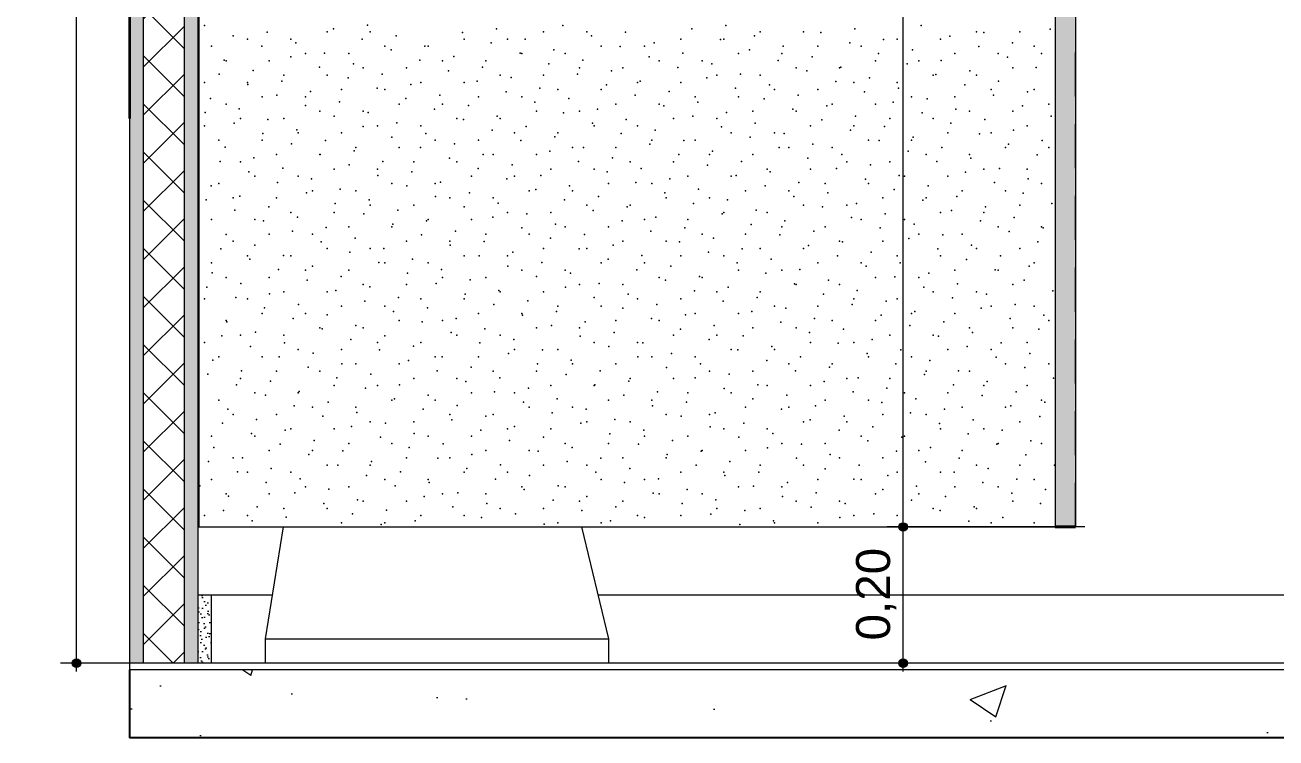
# Model space of a CAD drawing. Header units: metres. Extents: x -1.9 to 95.3, y -2.2 to 2.5.
# Drawn here: x 8.091 to 9.929, y -2.225 to -1.178 of the extents above; entities that cross this region are included whole.
import ezdxf

# ---------------------------------------------------------------- set-up
doc = ezdxf.new("R2010")
doc.units = ezdxf.units.M
doc.header["$MEASUREMENT"] = 0
doc.layers.add('COTAS CORTE', color=7, linetype='Continuous')
doc.layers.add('PAREDE CONSTRUIR', color=7, linetype='Continuous')
for name, color, linetype, lineweight, true_color in [('COTAS CORTE_Caneta_No__25', 7, 'Continuous', 13, 0x982312), ('LAJES.EST_Caneta_No__254', 7, 'Continuous', 0, 0xd1c9ad), ('LAJES.EST_Caneta_No__97', 7, 'Continuous', 13, 0x6b6b6b), ('LOUCAS-METAIS.ARQ_Caneta_No__13', 7, 'Continuous', 0, 0xaaaaaa), ('PAREDE.ARQ_Caneta_No__97', 7, 'Continuous', 13, 0x6b6b6b), ('PISO - Rodapé_Caneta_No__97', 7, 'Continuous', 13, 0x6b6b6b), ('Portas Archicad_Caneta_No__97', 7, 'Continuous', 13, 0x6b6b6b)]:
    doc.layers.add(name, color=color, linetype=linetype, lineweight=lineweight, true_color=true_color)
for name, color, linetype, lineweight in [('LAJES.EST_Caneta_No__4', 7, 'Continuous', 25), ('LAJES.EST_Caneta_No__7', 7, 'Continuous', 13), ('LOUCAS-METAIS.ARQ_Caneta_No__2', 7, 'Continuous', 35), ('PAREDE CONSTRUIR_Caneta_No__241', 7, 'Continuous', 13), ('PAREDE CONSTRUIR_Caneta_No__83', 84, 'Continuous', 0), ('PAREDE.ARQ_Caneta_No__1', 7, 'Continuous', 40), ('PAREDE.ARQ_Caneta_No__241', 7, 'Continuous', 13), ('PISO - Rodapé_Caneta_No__11', 7, 'Continuous', 5)]:
    doc.layers.add(name, color=color, linetype=linetype, lineweight=lineweight)
doc.styles.add('GENERATED_STYLE_1', font='arial.ttf')
doc.dimstyles.new('GENERATED_STYLE__2', dxfattribs={"dimtxt": 0.05, "dimasz": 0.02375, "dimexe": 0.18, "dimexo": 0.267183, "dimgap": 0, "dimtad": 1, "dimzin": 0, "dimdsep": 46, "dimtxsty": 'GENERATED_STYLE_1', "dimblk": 'ARROWHEAD_11', "dimblk1": 'ARROWHEAD_11', "dimblk2": 'ARROWHEAD_11', "dimcen": 0.09, "dimclrd": 256, "dimclre": 256, "dimclrt": 256, "dimadec": 0, "dimazin": 0, "dimtfac": 1, "dimtdec": 4, "dimtmove": 0, "dimatfit": 3, "dimfxl": 0, "dimtolj": 1, "dimtzin": 0, "dimarcsym": 0})
pattern_1 = [(45, (-39.067654, -2.09), (-0.0079549513, 0.0079549513), [0, -0.0075, 0, -0.01125]), (110, (-39.042654, -2.09), (0.010571542, 0.0038477266), [0, -0.0055, 0, -0.0095])]

# ---------------------------------------------------------------- blocks, each defined once
blk = doc.blocks.new('*D38', base_point=(-39.0677, -2.115))
at = {"layer": 'COTAS CORTE_Caneta_No__25', "linetype": 'Continuous', "lineweight": 13, "true_color": 0x982312}
for points in [[(8.1603, 1.035), (8.1608, 1.0326), (8.1621, 1.0306), (8.1641, 1.0292), (8.1665, 1.0287), (8.1689, 1.0292), (8.171, 1.0306), (8.1723, 1.0326), (8.1728, 1.035), (8.1723, 1.0374), (8.171, 1.0394), (8.1689, 1.0408), (8.1665, 1.0412), (8.1641, 1.0408), (8.1621, 1.0394), (8.1608, 1.0374)], [(8.1603, -2.115), (8.1608, -2.1174), (8.1621, -2.1194), (8.1641, -2.1208), (8.1665, -2.1212), (8.1689, -2.1208), (8.171, -2.1194), (8.1723, -2.1174), (8.1728, -2.115), (8.1723, -2.1126), (8.171, -2.1106), (8.1689, -2.1092), (8.1665, -2.1087), (8.1641, -2.1092), (8.1621, -2.1106), (8.1608, -2.1126)]]:
    blk.add_hatch(color=24, dxfattribs=at).paths.add_polyline_path(points)
at = {"layer": 'COTAS CORTE_Caneta_No__25', "color": 24, "linetype": 'Continuous', "lineweight": 13, "true_color": 0x982312}
for p, q in [((8.1603, 1.035), (8.1431, 1.035)), ((8.4337, 1.035), (8.1728, 1.035)), ((8.1665, -2.1087), (8.1665, 1.0287)), ((8.1603, -2.115), (8.1431, -2.115)), ((8.1665, -2.1275), (8.1665, -2.1212)), ((8.4337, -2.115), (8.1728, -2.115))]:
    blk.add_line(p, q, dxfattribs=at)
for centre in [(8.1665, 1.035), (8.1665, -2.115)]:
    blk.add_circle(centre, 0.00625, dxfattribs=at)
at = {"layer": 'COTAS CORTE_Caneta_No__25', "color": 24, "lineweight": 13, "true_color": 0x982312, "char_height": 0.05, "attachment_point": 7, "rotation": 90, "style": 'GENERATED_STYLE_1'}
for s, insert in [('\\A1;{\\pql;\\fArial|b0|i0|c0|p0;\\W1.000000;0,01}', (8.1565, 0.8953)), ('\\A1;{\\pql;\\fArial|b0|i0|c0|p0;\\W1.000000;3,15}', (8.1565, -0.6735))]:
    blk.add_mtext(s, dxfattribs=dict(at, insert=insert))
blk = doc.blocks.new('ARROWHEAD_11')
at = {"color": 0, "linetype": 'Continuous', "lineweight": 0}
blk.add_line((0, 0), (-1, 0), dxfattribs=at)
at = {"color": 0, "linetype": 'Continuous', "lineweight": 0, "const_width": 0.25, "flags": 128}
blk.add_lwpolyline([(-0.125, 0, 1), (0.125, 0, 1)], format="xyb", close=True, dxfattribs=at)
blk = doc.blocks.new('*D42', base_point=(-39.0677, -2.115))
at = {"layer": 'COTAS CORTE_Caneta_No__25', "linetype": 'Continuous', "lineweight": 13, "true_color": 0x982312}
for points in [[(9.3752, -1.915), (9.3757, -1.9174), (9.377, -1.9194), (9.3791, -1.9208), (9.3815, -1.9212), (9.3839, -1.9208), (9.3859, -1.9194), (9.3872, -1.9174), (9.3877, -1.915), (9.3872, -1.9126), (9.3859, -1.9106), (9.3839, -1.9092), (9.3815, -1.9087), (9.3791, -1.9092), (9.377, -1.9106), (9.3757, -1.9126)], [(9.3752, -2.115), (9.3757, -2.1174), (9.377, -2.1194), (9.3791, -2.1208), (9.3815, -2.1212), (9.3839, -2.1208), (9.3859, -2.1194), (9.3872, -2.1174), (9.3877, -2.115), (9.3872, -2.1126), (9.3859, -2.1106), (9.3839, -2.1092), (9.3815, -2.1087), (9.3791, -2.1092), (9.377, -2.1106), (9.3757, -2.1126)]]:
    blk.add_hatch(color=24, dxfattribs=at).paths.add_polyline_path(points)
at = {"layer": 'COTAS CORTE_Caneta_No__25', "color": 24, "linetype": 'Continuous', "lineweight": 13, "true_color": 0x982312}
for p, q in [((9.3815, -2.1087), (9.3815, -1.9212)), ((9.3752, -2.115), (9.358, -2.115)), ((9.3815, -2.1275), (9.3815, -2.1212)), ((9.6486, -2.115), (9.3877, -2.115))]:
    blk.add_line(p, q, dxfattribs=at)
for centre in [(9.3815, -1.915), (9.3815, -2.115)]:
    blk.add_circle(centre, 0.00625, dxfattribs=at)
at = {"layer": 'COTAS CORTE_Caneta_No__25', "color": 24, "lineweight": 13, "true_color": 0x982312, "insert": (9.3715, -2.0817), "char_height": 0.05, "attachment_point": 7, "rotation": 90, "style": 'GENERATED_STYLE_1'}
blk.add_mtext('\\A1;{\\pql;\\fArial|b0|i0|c0|p0;\\W1.000000;0,20}', dxfattribs=at)
blk = doc.blocks.new('*D43', base_point=(-39.0677, -2.115))
at = {"layer": 'COTAS CORTE_Caneta_No__25', "linetype": 'Continuous', "lineweight": 13, "true_color": 0x982312}
for points in [[(9.3752, -0.115), (9.3757, -0.1174), (9.377, -0.1194), (9.3791, -0.1208), (9.3815, -0.1212), (9.3839, -0.1208), (9.3859, -0.1194), (9.3872, -0.1174), (9.3877, -0.115), (9.3872, -0.1126), (9.3859, -0.1106), (9.3839, -0.1092), (9.3815, -0.1087), (9.3791, -0.1092), (9.377, -0.1106), (9.3757, -0.1126)], [(9.3752, -1.915), (9.3757, -1.9174), (9.377, -1.9194), (9.3791, -1.9208), (9.3815, -1.9212), (9.3839, -1.9208), (9.3859, -1.9194), (9.3872, -1.9174), (9.3877, -1.915), (9.3872, -1.9126), (9.3859, -1.9106), (9.3839, -1.9092), (9.3815, -1.9087), (9.3791, -1.9092), (9.377, -1.9106), (9.3757, -1.9126)]]:
    blk.add_hatch(color=24, dxfattribs=at).paths.add_polyline_path(points)
at = {"layer": 'COTAS CORTE_Caneta_No__25', "color": 24, "linetype": 'Continuous', "lineweight": 13, "true_color": 0x982312}
for p, q in [((9.3815, -0.1087), (9.3815, -0.1025)), ((9.3752, -0.115), (9.358, -0.115)), ((9.3815, -1.9087), (9.3815, -0.1212)), ((9.6486, -0.115), (9.3877, -0.115)), ((9.3752, -1.915), (9.358, -1.915)), ((9.6486, -1.915), (9.3877, -1.915))]:
    blk.add_line(p, q, dxfattribs=at)
blk.add_circle((9.3815, -0.115), 0.00625, dxfattribs=at)
at = {"layer": 'COTAS CORTE_Caneta_No__25', "color": 24, "lineweight": 13, "true_color": 0x982312, "insert": (9.3715, -1.0817), "char_height": 0.05, "attachment_point": 7, "rotation": 90, "style": 'GENERATED_STYLE_1'}
blk.add_mtext('\\A1;{\\pql;\\fArial|b0|i0|c0|p0;\\W1.000000;1,80}', dxfattribs=at)

msp = doc.modelspace()

# ---------------------------------------------------------------- hatches: boundary and pattern name
at = {"layer": 'LAJES.EST_Caneta_No__254', "linetype": 'Continuous', "lineweight": 0, "true_color": 0xd1c9ad}
h = msp.add_hatch(dxfattribs=at)
h.set_pattern_fill('Haie_OD_0003', color=9, style=0, pattern_type=2)
h.set_pattern_definition([(45, (-39.06765, -1.615), (-0.159099, 0.159099), [0, -0.15, 0, -0.225]), (110, (-38.56765, -1.615), (0.2114308, 0.0769545), [0, -0.11, 0, -0.19])])
h.paths.add_polyline_path([(11.448, -2.115), (8.2447, -2.115), (8.2447, -2.125), (11.448, -2.125)])
at = {"layer": 'LAJES.EST_Caneta_No__97', "linetype": 'Continuous', "lineweight": 13, "true_color": 0x6b6b6b}
h = msp.add_hatch(dxfattribs=at)
h.set_pattern_fill('AR_CONC_0003', color=251, style=0, pattern_type=2)
h.set_pattern_definition([(50, (-39.06765, -2.115), (-0.546554, 0.0478173), [0.05715, -0.62865]), (355, (-39.06765, -2.115), (-0.10573, 0.5731705), [0.04572, -0.502922]), (100.4514, (-39.0221, -2.119), (0.440824, 0.525353), [0.04857, -0.534271]), (46.1842, (-39.06765, -1.9626), (-0.813237, 0.126127), [0.085725, -0.942975]), (96.6356, (-38.9999, -1.9731), (0.712212, 0.742278), [0.072855, -0.801407]), (351.1842, (-39.06765, -1.9626), (0.712212, 0.742278), [0.06858, -0.754379]), (21, (-38.99145, -2.0007), (-0.454843, 0.3067956), [0.05715, -0.62865]), (326, (-38.99145, -2.0007), (0.185406, 0.552564), [0.04572, -0.50292]), (71.4514, (-38.95355, -2.02627), (0.640249, 0.2457683), [0.04857, -0.53427]), (37.5, (-39.06765, -2.115), (0.0092658, 0.2536651), [0, -0.496824, 0, -0.51054, 0, -0.504825]), (7.5, (-39.06765, -2.115), (0.200459, 0.3005417), [0, -0.291084, 0, -0.485394, 0, -0.192405]), (327.5, (-39.23758, -2.115), (-0.4067718, 0.0171862), [0, -0.1905, 0, -0.59436, 0, -0.78867]), (317.5, (-39.31378, -2.115), (0.4443875, 0.0762795), [0, -0.24765, 0, -0.394716, 0, -0.56007])])
h.paths.add_polyline_path([(8.2447, -2.225), (11.448, -2.225), (11.448, -2.125), (8.2447, -2.125)])
at = {"layer": 'PAREDE CONSTRUIR', "linetype": 'Continuous', "lineweight": 0, "true_color": 0xffffff}
for points in [[(8.2447, 1.035), (8.2447, -2.115), (8.2647, -2.115), (8.2647, 1.035)], [(8.3447, 1.035), (8.3247, 1.035), (8.3247, -2.115), (8.3447, -2.115)]]:
    msp.add_hatch(color=7, dxfattribs=at).paths.add_polyline_path(points)
at = {"layer": 'PAREDE CONSTRUIR_Caneta_No__83', "linetype": 'Continuous', "lineweight": 0}
h = msp.add_hatch(dxfattribs=at)
h.set_pattern_fill('Placomur_0003', color=84, style=0, pattern_type=2)
h.set_pattern_definition([(45, (-39.067654, -2.115), (-0.03535534, 0.03535534), []), (135, (-39.067654, -2.115), (0.03535534, 0.03535534), [])])
h.paths.add_polyline_path([(8.2647, 1.035), (8.2647, -2.115), (8.3247, -2.115), (8.3247, 1.035)])
at = {"layer": 'PAREDE.ARQ_Caneta_No__97', "linetype": 'Continuous', "lineweight": 13, "true_color": 0x6b6b6b}
h = msp.add_hatch(dxfattribs=at)
h.set_pattern_fill('cut_stone_0003', color=251, style=0, pattern_type=2)
h.set_pattern_definition(pattern_1)
h.paths.add_polyline_path([(9.6047, -0.115), (9.6047, -1.915), (9.6347, -1.915), (9.6347, -0.115)])
at = {"layer": 'PISO - Rodapé_Caneta_No__97', "linetype": 'Continuous', "lineweight": 13, "true_color": 0x6b6b6b}
h = msp.add_hatch(dxfattribs=at)
h.set_pattern_fill('cut_stone_0003', color=251, style=0, pattern_type=2)
h.set_pattern_definition(pattern_1)
h.paths.add_polyline_path([(8.3447, -2.015), (8.3447, -2.115), (8.3647, -2.115), (8.3647, -2.015)])

# ---------------------------------------------------------------- linework, layer by layer
at = {"layer": 'LAJES.EST_Caneta_No__4', "color": 7, "linetype": 'Continuous', "lineweight": 25}
for p in [(8.2447, -2.125), (11.448, -2.225)]:
    msp.add_line(p, (8.2447, -2.225), dxfattribs=at)
at = {"layer": 'LAJES.EST_Caneta_No__7', "color": 7, "linetype": 'Continuous', "lineweight": 13}
for p, q in [((8.2447, -2.115), (8.2447, -2.125)), ((11.448, -2.125), (8.2447, -2.125)), ((11.424, -2.115), (8.3647, -2.115))]:
    msp.add_line(p, q, dxfattribs=at)
at = {"layer": 'LAJES.EST_Caneta_No__7', "color": 7, "linetype": 'Continuous', "lineweight": 13, "flags": 128}
msp.add_lwpolyline([(8.3647, -2.115), (8.3447, -2.115), (8.3247, -2.115), (8.2647, -2.115), (8.2447, -2.115)], dxfattribs=at)
at = {"layer": 'LOUCAS-METAIS.ARQ_Caneta_No__13', "color": 253, "linetype": 'Continuous', "lineweight": 0, "true_color": 0xaaaaaa}
for p, q in [((8.3466, -1.415), (8.3447, -1.415)), ((8.3466, -1.447), (8.3447, -1.447)), ((8.4441, -2.0796), (8.4706, -1.915)), ((8.949, -2.0796), (8.9094, -1.915)), ((8.4441, -2.0796), (8.4502, -2.0796)), ((8.4441, -2.115), (8.4441, -2.0796)), ((8.4502, -2.0796), (8.4677, -2.0796)), ((8.4677, -2.0796), (8.4949, -2.0796)), ((8.4949, -2.0796), (8.5288, -2.0796)), ((8.5288, -2.0796), (8.5763, -2.0796)), ((8.5763, -2.0796), (8.6242, -2.0796)), ((8.6242, -2.0796), (8.6725, -2.0796)), ((8.6725, -2.0796), (8.721, -2.0796)), ((8.721, -2.0796), (8.7608, -2.0796)), ((8.7608, -2.0796), (8.8004, -2.0796)), ((8.8004, -2.0796), (8.839, -2.0796)), ((8.839, -2.0796), (8.8758, -2.0796)), ((8.8758, -2.0796), (8.9059, -2.0796)), ((8.9059, -2.0796), (8.9293, -2.0796)), ((8.9293, -2.0796), (8.944, -2.0796)), ((8.944, -2.0796), (8.949, -2.0796)), ((8.949, -2.115), (8.949, -2.0796))]:
    msp.add_line(p, q, dxfattribs=at)
at = {"layer": 'LOUCAS-METAIS.ARQ_Caneta_No__2', "color": 7, "linetype": 'Continuous', "lineweight": 35}
msp.add_line((8.2447, -1.115), (8.2447, -1.315), dxfattribs=at)
at = {"layer": 'PAREDE CONSTRUIR_Caneta_No__241', "color": 7, "linetype": 'Continuous', "lineweight": 13}
for p, q in [((8.2647, 1.035), (8.2647, -2.115)), ((8.3247, 1.035), (8.3247, -2.115)), ((8.3447, 1.035), (8.3447, -2.015)), ((8.2447, -1.315), (8.2447, -2.015)), ((8.2447, -2.015), (8.2447, -2.115)), ((8.3447, -2.015), (8.3447, -2.115))]:
    msp.add_line(p, q, dxfattribs=at)
at = {"layer": 'PAREDE.ARQ_Caneta_No__1', "color": 7, "linetype": 'Continuous', "lineweight": 40}
msp.add_line((9.6347, -1.915), (9.6047, -1.915), dxfattribs=at)
at = {"layer": 'PAREDE.ARQ_Caneta_No__241', "color": 7, "linetype": 'Continuous', "lineweight": 13}
for p, q in [((8.3466, -0.115), (8.3466, -1.915)), ((9.6047, -0.115), (9.6047, -1.915)), ((9.6347, -0.115), (9.6347, -1.915)), ((8.3466, -1.915), (9.6047, -1.915))]:
    msp.add_line(p, q, dxfattribs=at)
at = {"layer": 'PAREDE.ARQ_Caneta_No__97', "color": 251, "linetype": 'Continuous', "lineweight": 13, "true_color": 0x6b6b6b}
for p in [(8.3545, -1.1781), (8.3968, -1.1935), (8.4466, -1.1882), (8.5348, -1.1877), (8.5442, -1.1833), (8.594, -1.178), (8.5984, -1.1877), (8.6363, -1.1934), (8.7339, -1.1884), (8.7837, -1.1832), (8.853, -1.1877), (8.8812, -1.1782), (8.9166, -1.1877), (8.9235, -1.1936), (8.9733, -1.1883), (9.0709, -1.1834), (9.1207, -1.1781), (9.163, -1.1935), (9.1712, -1.1877), (9.2348, -1.1877), (9.2606, -1.1886), (9.3104, -1.1833), (9.408, -1.1784), (9.4502, -1.1938), (9.4894, -1.1877), (9.5001, -1.1885), (9.553, -1.1877), (9.5976, -1.1836), (8.3651, -1.2089), (8.4181, -1.1983), (8.4391, -1.2089), (8.4817, -1.1983), (8.4889, -1.2036), (8.5865, -1.1986), (8.6196, -1.2089), (8.6786, -1.2088), (8.6833, -1.2089), (8.7363, -1.1983), (8.7761, -1.2038), (8.7999, -1.1983), (8.826, -1.1985), (8.9378, -1.2089), (8.9658, -1.209), (9.0015, -1.2089), (9.0156, -1.2037), (9.0545, -1.1983), (9.1132, -1.1988), (9.1181, -1.1983), (9.2053, -1.2089), (9.256, -1.2089), (9.3029, -1.204), (9.3197, -1.2089), (9.3527, -1.1987), (9.3727, -1.1983), (9.4363, -1.1983), (9.4925, -1.2092), (9.5423, -1.2039), (9.5742, -1.2089), (8.3838, -1.2292), (8.3863, -1.2301), (8.4499, -1.2301), (8.4814, -1.2242), (8.503, -1.2195), (8.5312, -1.219), (8.5666, -1.2195), (8.6288, -1.214), (8.6711, -1.2294), (8.7045, -1.2301), (8.7209, -1.2241), (8.7681, -1.2301), (8.8184, -1.2192), (8.8212, -1.2195), (8.8682, -1.2139), (8.8848, -1.2195), (8.9105, -1.2293), (9.0081, -1.2244), (9.0227, -1.2301), (9.0579, -1.2191), (9.0863, -1.2301), (9.1394, -1.2195), (9.1555, -1.2142), (9.1978, -1.2296), (9.203, -1.2195), (9.2476, -1.2243), (9.3409, -1.2301), (9.3451, -1.2194), (9.395, -1.2141), (9.4045, -1.2301), (9.4372, -1.2295), (9.4575, -1.2195), (9.5212, -1.2195), (9.5348, -1.2246), (9.5846, -1.2193), (8.3763, -1.2498), (8.4261, -1.2446), (8.5237, -1.2396), (8.5735, -1.2344), (8.5878, -1.2407), (8.6158, -1.2497), (8.6514, -1.2407), (8.7133, -1.2448), (8.7632, -1.2395), (8.8607, -1.2346), (8.903, -1.25), (8.906, -1.2407), (8.9528, -1.2447), (8.9696, -1.2407), (9.0504, -1.2398), (9.1002, -1.2345), (9.1425, -1.2499), (9.2242, -1.2407), (9.2401, -1.245), (9.2878, -1.2407), (9.2899, -1.2397), (9.3874, -1.2348), (9.4795, -1.2449), (9.5424, -1.2407), (9.5771, -1.2399), (8.3545, -1.2619), (8.4181, -1.2619), (8.4186, -1.2652), (8.4684, -1.26), (8.4711, -1.2513), (8.5348, -1.2513), (8.566, -1.255), (8.6581, -1.2651), (8.6727, -1.2619), (8.7363, -1.2619), (8.7556, -1.2602), (8.7893, -1.2513), (8.8054, -1.2549), (8.853, -1.2513), (8.9453, -1.2654), (8.9909, -1.2619), (8.9951, -1.2601), (9.0545, -1.2619), (9.0927, -1.2552), (9.1075, -1.2513), (9.1712, -1.2513), (9.1848, -1.2653), (9.2823, -1.2604), (9.3091, -1.2619), (9.3322, -1.2551), (9.3727, -1.2619), (9.4257, -1.2513), (9.4297, -1.2502), (9.472, -1.2655), (9.4894, -1.2513), (9.5218, -1.2603), (8.3633, -1.2856), (8.4393, -1.2831), (8.4609, -1.2806), (8.503, -1.2831), (8.5107, -1.2753), (8.556, -1.2725), (8.6082, -1.2704), (8.6196, -1.2725), (8.6505, -1.2858), (8.7003, -1.2805), (8.7575, -1.2831), (8.7979, -1.2756), (8.8212, -1.2831), (8.8477, -1.2703), (8.8742, -1.2725), (8.89, -1.2857), (8.9378, -1.2725), (8.9876, -1.2808), (9.0374, -1.2755), (9.0757, -1.2831), (9.135, -1.2706), (9.1394, -1.2831), (9.1772, -1.286), (9.1924, -1.2725), (9.2271, -1.2807), (9.256, -1.2725), (9.3246, -1.2758), (9.3744, -1.2705), (9.3939, -1.2831), (9.4167, -1.2859), (9.4575, -1.2831), (9.5106, -1.2725), (9.5143, -1.2809), (9.5641, -1.2757), (9.5742, -1.2725), (8.3863, -1.2938), (8.4056, -1.3009), (8.5032, -1.296), (8.5242, -1.3044), (8.553, -1.2907), (8.5878, -1.3044), (8.6408, -1.2938), (8.6928, -1.3012), (8.7045, -1.2938), (8.7426, -1.2959), (8.8402, -1.291), (8.8424, -1.3044), (8.906, -1.3044), (8.9323, -1.3011), (8.959, -1.2938), (9.0227, -1.2938), (9.0299, -1.2962), (9.0797, -1.2909), (9.1606, -1.3044), (9.2195, -1.3014), (9.2242, -1.3044), (9.2693, -1.2961), (9.2772, -1.2938), (9.3409, -1.2938), (9.3669, -1.2911), (9.459, -1.3013), (9.4788, -1.3044), (9.5424, -1.3044), (9.5566, -1.2963), (9.5954, -1.2938), (8.3558, -1.3062), (8.3981, -1.3216), (8.4075, -1.315), (8.4479, -1.3163), (8.4711, -1.315), (8.5454, -1.3114), (8.5953, -1.3061), (8.6375, -1.3215), (8.7257, -1.315), (8.7351, -1.3166), (8.7849, -1.3113), (8.7893, -1.315), (8.8825, -1.3064), (8.9248, -1.3218), (8.9746, -1.3165), (9.0439, -1.315), (9.0722, -1.3116), (9.1075, -1.315), (9.122, -1.3063), (9.1642, -1.3217), (9.2618, -1.3167), (9.3116, -1.3115), (9.3621, -1.315), (9.4092, -1.3065), (9.4257, -1.315), (9.4515, -1.3219), (9.5013, -1.3166), (9.5989, -1.3117), (8.3545, -1.3256), (8.4403, -1.337), (8.4902, -1.3317), (8.4923, -1.3362), (8.556, -1.3362), (8.5877, -1.3268), (8.609, -1.3256), (8.6727, -1.3256), (8.6798, -1.3369), (8.7774, -1.332), (8.8105, -1.3362), (8.8272, -1.3267), (8.8742, -1.3362), (8.9272, -1.3256), (8.9671, -1.3372), (8.9909, -1.3256), (9.0169, -1.3319), (9.1144, -1.327), (9.1287, -1.3362), (9.1924, -1.3362), (9.2065, -1.3371), (9.2454, -1.3256), (9.3041, -1.3321), (9.3091, -1.3256), (9.3539, -1.3269), (9.4469, -1.3362), (9.4938, -1.3373), (9.5106, -1.3362), (9.5436, -1.332), (9.5636, -1.3256), (8.3757, -1.3468), (8.3851, -1.3573), (8.4393, -1.3468), (8.4826, -1.3524), (8.5324, -1.3471), (8.5772, -1.3574), (8.63, -1.3422), (8.6408, -1.3574), (8.6723, -1.3576), (8.6939, -1.3468), (8.7221, -1.3523), (8.7575, -1.3468), (8.8197, -1.3474), (8.8695, -1.3421), (8.8954, -1.3574), (8.9118, -1.3575), (8.959, -1.3574), (9.0093, -1.3526), (9.0121, -1.3468), (9.0592, -1.3473), (9.0757, -1.3468), (9.1567, -1.3423), (9.199, -1.3577), (9.2136, -1.3574), (9.2488, -1.3525), (9.2772, -1.3574), (9.3303, -1.3468), (9.3464, -1.3475), (9.3939, -1.3468), (9.3962, -1.3422), (9.4385, -1.3576), (9.5318, -1.3574), (9.5361, -1.3527), (9.5859, -1.3474), (9.5954, -1.3574), (8.3775, -1.378), (8.4075, -1.3786), (8.4274, -1.3727), (8.4605, -1.368), (8.5242, -1.368), (8.5249, -1.3678), (8.5747, -1.3625), (8.617, -1.3779), (8.6621, -1.3786), (8.7146, -1.373), (8.7257, -1.3786), (8.7644, -1.3677), (8.7787, -1.368), (8.8424, -1.368), (8.862, -1.3628), (8.9043, -1.3782), (8.9541, -1.3729), (8.9803, -1.3786), (9.0439, -1.3786), (9.0516, -1.3679), (9.0969, -1.368), (9.1014, -1.3627), (9.1437, -1.3781), (9.1606, -1.368), (9.2413, -1.3731), (9.2911, -1.3678), (9.2985, -1.3786), (9.3621, -1.3786), (9.3887, -1.3629), (9.4151, -1.368), (9.431, -1.3783), (9.4788, -1.368), (9.4808, -1.373), (9.5783, -1.3681), (8.4198, -1.3934), (8.4696, -1.3881), (8.5454, -1.3892), (8.5672, -1.3832), (8.609, -1.3892), (8.6593, -1.3933), (8.7569, -1.3884), (8.8067, -1.3831), (8.8636, -1.3892), (8.9272, -1.3892), (8.9465, -1.3935), (8.9963, -1.3883), (9.0939, -1.3833), (9.1818, -1.3892), (9.186, -1.3934), (9.2454, -1.3892), (9.2836, -1.3885), (9.3334, -1.3832), (9.4732, -1.3937), (9.5, -1.3892), (9.5231, -1.3884), (9.5636, -1.3892), (8.3645, -1.4137), (8.3757, -1.4104), (8.4287, -1.3998), (8.4621, -1.4088), (8.4923, -1.3998), (8.5119, -1.4035), (8.6095, -1.3986), (8.6302, -1.4104), (8.6518, -1.414), (8.6939, -1.4104), (8.7016, -1.4087), (8.7469, -1.3998), (8.7992, -1.4038), (8.8105, -1.3998), (8.849, -1.3985), (8.8913, -1.4139), (8.9484, -1.4104), (8.9888, -1.4089), (9.0121, -1.4104), (9.0386, -1.4037), (9.0651, -1.3998), (9.1287, -1.3998), (9.1362, -1.3987), (9.1785, -1.4141), (9.2283, -1.4088), (9.2666, -1.4104), (9.3259, -1.4039), (9.3303, -1.4104), (9.3757, -1.3986), (9.3833, -1.3998), (9.418, -1.414), (9.4469, -1.3998), (9.5155, -1.4091), (9.5653, -1.4038), (9.5848, -1.4104), (8.3969, -1.4316), (8.4068, -1.4291), (8.4605, -1.4316), (8.5044, -1.4242), (8.5136, -1.421), (8.5542, -1.4189), (8.5772, -1.421), (8.6941, -1.4294), (8.7151, -1.4316), (8.7439, -1.4241), (8.7787, -1.4316), (8.8318, -1.421), (8.8414, -1.4191), (8.8954, -1.421), (8.9335, -1.4293), (9.0311, -1.4243), (9.0333, -1.4316), (9.0809, -1.419), (9.0969, -1.4316), (9.15, -1.421), (9.2136, -1.421), (9.2208, -1.4295), (9.2706, -1.4242), (9.3515, -1.4316), (9.3682, -1.4193), (9.4151, -1.4316), (9.4603, -1.4294), (9.4682, -1.421), (9.5318, -1.421), (9.5578, -1.4245), (8.357, -1.4344), (8.3993, -1.4498), (8.4491, -1.4445), (8.5467, -1.4396), (8.5965, -1.4343), (8.5984, -1.4422), (8.6388, -1.4497), (8.6621, -1.4422), (8.7364, -1.4447), (8.7862, -1.4395), (8.8837, -1.4345), (8.9166, -1.4422), (8.926, -1.4499), (8.9758, -1.4446), (8.9803, -1.4422), (9.0734, -1.4397), (9.1232, -1.4344), (9.1655, -1.4498), (9.2348, -1.4422), (9.2631, -1.4449), (9.2985, -1.4422), (9.3129, -1.4396), (9.4104, -1.4347), (9.4527, -1.4501), (9.5025, -1.4448), (9.553, -1.4422), (9.6001, -1.4399), (8.3651, -1.4635), (8.4287, -1.4635), (8.4416, -1.4652), (8.4817, -1.4529), (8.4914, -1.4599), (8.5454, -1.4529), (8.589, -1.455), (8.6313, -1.4703), (8.6811, -1.4651), (8.6833, -1.4635), (8.7469, -1.4635), (8.7786, -1.4601), (8.7999, -1.4529), (8.8284, -1.4549), (8.8636, -1.4529), (8.8707, -1.4702), (8.9683, -1.4653), (9.0015, -1.4635), (9.0181, -1.46), (9.0651, -1.4635), (9.1157, -1.4551), (9.1181, -1.4529), (9.158, -1.4705), (9.1818, -1.4529), (9.2078, -1.4652), (9.3053, -1.4603), (9.3197, -1.4635), (9.3552, -1.455), (9.3833, -1.4635), (9.3974, -1.4704), (9.4363, -1.4529), (9.495, -1.4655), (9.5, -1.4529), (9.5448, -1.4602), (8.3863, -1.4855), (8.4499, -1.4847), (8.4839, -1.4806), (8.5136, -1.4847), (8.5337, -1.4753), (8.5666, -1.4741), (8.6302, -1.4741), (8.6735, -1.4857), (8.7234, -1.4805), (8.7681, -1.4847), (8.8209, -1.4755), (8.8318, -1.4847), (8.8848, -1.4741), (8.913, -1.4856), (8.9484, -1.4741), (9.0106, -1.4807), (9.0604, -1.4754), (9.0863, -1.4847), (9.15, -1.4847), (9.2003, -1.4859), (9.203, -1.4741), (9.2501, -1.4806), (9.2666, -1.4741), (9.3476, -1.4757), (9.4045, -1.4847), (9.4397, -1.4858), (9.4682, -1.4847), (9.5212, -1.4741), (9.5373, -1.4809), (9.5848, -1.4741), (9.5871, -1.4756), (8.3788, -1.5062), (8.3969, -1.4953), (8.4286, -1.5009), (8.5262, -1.4959), (8.5348, -1.5059), (8.576, -1.4907), (8.5984, -1.5059), (8.6183, -1.5061), (8.6514, -1.4953), (8.7151, -1.4953), (8.7158, -1.5011), (8.7656, -1.4958), (8.853, -1.5059), (8.8632, -1.4909), (8.9055, -1.5063), (8.9166, -1.5059), (8.9553, -1.501), (8.9696, -1.4953), (9.0333, -1.4953), (9.0529, -1.4961), (9.1027, -1.4908), (9.145, -1.5062), (9.1712, -1.5059), (9.2348, -1.5059), (9.2425, -1.5013), (9.2878, -1.4953), (9.2924, -1.496), (9.3515, -1.4953), (9.3899, -1.4911), (9.4322, -1.5065), (9.482, -1.5012), (9.4894, -1.5059), (9.553, -1.5059), (9.5796, -1.4963), (8.4181, -1.5165), (8.4211, -1.5215), (8.4709, -1.5163), (8.4817, -1.5165), (8.5684, -1.5113), (8.6605, -1.5214), (8.7363, -1.5165), (8.7581, -1.5165), (8.7999, -1.5165), (8.8079, -1.5112), (8.9478, -1.5217), (8.9976, -1.5164), (9.0545, -1.5165), (9.0952, -1.5115), (9.1181, -1.5165), (9.1873, -1.5216), (9.2848, -1.5167), (9.3346, -1.5114), (9.3727, -1.5165), (9.4363, -1.5165), (9.4745, -1.5219), (9.5243, -1.5166), (8.3651, -1.5271), (8.3658, -1.5419), (8.4634, -1.5369), (8.503, -1.5377), (8.5132, -1.5317), (8.5666, -1.5377), (8.6107, -1.5267), (8.6196, -1.5271), (8.653, -1.5421), (8.6833, -1.5271), (8.7028, -1.5368), (8.8004, -1.5319), (8.8212, -1.5377), (8.8502, -1.5266), (8.8848, -1.5377), (8.8925, -1.542), (8.9378, -1.5271), (8.9901, -1.5371), (9.0015, -1.5271), (9.0399, -1.5318), (9.1374, -1.5269), (9.1394, -1.5377), (9.1797, -1.5423), (9.203, -1.5377), (9.2295, -1.537), (9.256, -1.5271), (9.3197, -1.5271), (9.3271, -1.5321), (9.3769, -1.5268), (9.4192, -1.5422), (9.4575, -1.5377), (9.5168, -1.5372), (9.5212, -1.5377), (9.5666, -1.532), (9.5742, -1.5271), (8.3583, -1.5625), (8.3863, -1.5483), (8.4081, -1.5573), (8.4499, -1.5483), (8.5056, -1.5523), (8.5555, -1.547), (8.5878, -1.5589), (8.5977, -1.5624), (8.6514, -1.5589), (8.6953, -1.5575), (8.7045, -1.5483), (8.7451, -1.5522), (8.7681, -1.5483), (8.8427, -1.5473), (8.906, -1.5589), (8.9348, -1.5574), (8.9696, -1.5589), (9.0227, -1.5483), (9.0324, -1.5525), (9.0822, -1.5472), (9.0863, -1.5483), (9.1245, -1.5626), (9.222, -1.5577), (9.2242, -1.5589), (9.2718, -1.5524), (9.2878, -1.5589), (9.3409, -1.5483), (9.3694, -1.5475), (9.4045, -1.5483), (9.4615, -1.5576), (9.5424, -1.5589), (9.5591, -1.5526), (8.3545, -1.5801), (8.4005, -1.5779), (8.4181, -1.5801), (8.4504, -1.5726), (8.4711, -1.5695), (8.5348, -1.5695), (8.5479, -1.5677), (8.64, -1.5778), (8.6727, -1.5801), (8.7363, -1.5801), (8.7376, -1.5729), (8.7874, -1.5676), (8.7893, -1.5695), (8.853, -1.5695), (8.885, -1.5627), (8.9273, -1.5781), (8.9771, -1.5728), (8.9909, -1.5801), (9.0545, -1.5801), (9.0746, -1.5679), (9.1075, -1.5695), (9.1667, -1.578), (9.1712, -1.5695), (9.2643, -1.5731), (9.3091, -1.5801), (9.3141, -1.5678), (9.3727, -1.5801), (9.4117, -1.5628), (9.4257, -1.5695), (9.454, -1.5782), (9.4894, -1.5695), (9.5038, -1.573), (9.6014, -1.568), (8.4428, -1.5933), (8.4926, -1.588), (8.556, -1.5907), (8.5902, -1.5831), (8.6196, -1.5907), (8.6325, -1.5985), (8.6823, -1.5932), (8.7799, -1.5883), (8.8297, -1.583), (8.872, -1.5984), (8.8742, -1.5907), (8.9378, -1.5907), (8.9695, -1.5935), (9.0194, -1.5882), (9.1169, -1.5833), (9.1592, -1.5987), (9.1924, -1.5907), (9.209, -1.5934), (9.256, -1.5907), (9.3066, -1.5884), (9.3564, -1.5832), (9.3987, -1.5986), (9.4963, -1.5936), (9.5106, -1.5907), (9.5461, -1.5883), (9.5742, -1.5907), (8.3863, -1.6119), (8.3876, -1.6136), (8.4393, -1.6013), (8.4851, -1.6087), (8.503, -1.6013), (8.5349, -1.6034), (8.6408, -1.6119), (8.6748, -1.6139), (8.7045, -1.6119), (8.7246, -1.6086), (8.7575, -1.6013), (8.8212, -1.6013), (8.8222, -1.6037), (8.9143, -1.6138), (8.959, -1.6119), (9.0118, -1.6089), (9.0227, -1.6119), (9.0616, -1.6036), (9.0757, -1.6013), (9.1394, -1.6013), (9.2015, -1.614), (9.2513, -1.6088), (9.2772, -1.6119), (9.3409, -1.6119), (9.3489, -1.6038), (9.3939, -1.6013), (9.441, -1.6139), (9.4575, -1.6013), (9.5385, -1.609), (9.5884, -1.6037), (9.5954, -1.6119), (8.38, -1.6343), (8.4075, -1.6332), (8.4298, -1.629), (8.4711, -1.6332), (8.5242, -1.6226), (8.5274, -1.6241), (8.5772, -1.6188), (8.5878, -1.6226), (8.6195, -1.6342), (8.7171, -1.6293), (8.7257, -1.6332), (8.7669, -1.624), (8.7893, -1.6332), (8.8424, -1.6226), (8.8645, -1.6191), (8.906, -1.6226), (8.9067, -1.6345), (8.9565, -1.6292), (9.0439, -1.6332), (9.0541, -1.6243), (9.1039, -1.619), (9.1075, -1.6332), (9.1462, -1.6344), (9.1606, -1.6226), (9.2242, -1.6226), (9.2438, -1.6294), (9.2936, -1.6242), (9.3621, -1.6332), (9.3912, -1.6192), (9.4257, -1.6332), (9.4335, -1.6346), (9.4788, -1.6226), (9.4833, -1.6293), (9.5424, -1.6226), (9.5808, -1.6244), (8.3545, -1.6438), (8.4223, -1.6497), (8.4721, -1.6444), (8.4923, -1.6544), (8.556, -1.6544), (8.5697, -1.6395), (8.609, -1.6438), (8.6618, -1.6496), (8.6727, -1.6438), (8.7594, -1.6447), (8.8092, -1.6394), (8.8105, -1.6544), (8.8742, -1.6544), (8.9272, -1.6438), (8.949, -1.6499), (8.9909, -1.6438), (8.9988, -1.6446), (9.0964, -1.6396), (9.1287, -1.6544), (9.1885, -1.6498), (9.1924, -1.6544), (9.2454, -1.6438), (9.2861, -1.6448), (9.3091, -1.6438), (9.3359, -1.6395), (9.4469, -1.6544), (9.4757, -1.65), (9.5106, -1.6544), (9.5255, -1.6447), (9.5636, -1.6438), (8.367, -1.67), (8.3757, -1.665), (8.4393, -1.665), (8.4646, -1.6651), (8.5144, -1.6598), (8.612, -1.6549), (8.6543, -1.6703), (8.6939, -1.665), (8.7041, -1.665), (8.7575, -1.665), (8.8016, -1.6601), (8.8515, -1.6548), (8.8937, -1.6702), (8.9913, -1.6652), (9.0121, -1.665), (9.0411, -1.66), (9.0757, -1.665), (9.1387, -1.655), (9.181, -1.6704), (9.2308, -1.6651), (9.3284, -1.6602), (9.3303, -1.665), (9.3782, -1.6549), (9.3939, -1.665), (9.4205, -1.6703), (9.518, -1.6654), (9.5678, -1.6601), (8.3595, -1.6907), (8.4093, -1.6854), (8.4605, -1.6862), (8.5069, -1.6805), (8.5242, -1.6862), (8.5567, -1.6752), (8.5772, -1.6756), (8.599, -1.6906), (8.6408, -1.6756), (8.6966, -1.6857), (8.7464, -1.6804), (8.7787, -1.6862), (8.8424, -1.6862), (8.8439, -1.6755), (8.8862, -1.6908), (8.8954, -1.6756), (8.936, -1.6856), (8.959, -1.6756), (9.0336, -1.6806), (9.0834, -1.6754), (9.0969, -1.6862), (9.1257, -1.6907), (9.1606, -1.6862), (9.2136, -1.6756), (9.2233, -1.6858), (9.2731, -1.6805), (9.2772, -1.6756), (9.3706, -1.6756), (9.4129, -1.691), (9.4151, -1.6862), (9.4627, -1.6857), (9.4788, -1.6862), (9.5318, -1.6756), (9.5603, -1.6808), (9.5954, -1.6756), (8.4018, -1.7061), (8.4075, -1.6968), (8.4516, -1.7008), (8.5454, -1.7074), (8.5492, -1.6959), (8.609, -1.7074), (8.6413, -1.706), (8.6621, -1.6968), (8.7257, -1.6968), (8.7388, -1.7011), (8.7886, -1.6958), (8.8636, -1.7074), (8.9272, -1.7074), (8.9285, -1.7062), (8.9783, -1.701), (8.9803, -1.6968), (9.0439, -1.6968), (9.0759, -1.696), (9.168, -1.7061), (9.1818, -1.7074), (9.2454, -1.7074), (9.2655, -1.7012), (9.2985, -1.6968), (9.3154, -1.6959), (9.3621, -1.6968), (9.4552, -1.7064), (9.5, -1.7074), (9.505, -1.7011), (9.5636, -1.7074), (9.6026, -1.6962), (8.4287, -1.718), (8.4441, -1.7215), (8.4923, -1.718), (8.4939, -1.7162), (8.5915, -1.7113), (8.6337, -1.7267), (8.6836, -1.7214), (8.7469, -1.718), (8.7811, -1.7164), (8.8105, -1.718), (8.8309, -1.7112), (8.8732, -1.7266), (8.9708, -1.7216), (9.0206, -1.7163), (9.0651, -1.718), (9.1182, -1.7114), (9.1287, -1.718), (9.1605, -1.7268), (9.2103, -1.7215), (9.3078, -1.7166), (9.3576, -1.7113), (9.3833, -1.718), (9.3999, -1.7267), (9.4469, -1.718), (9.4975, -1.7218), (9.5473, -1.7165), (8.3757, -1.7286), (8.3888, -1.7418), (8.4864, -1.7369), (8.5136, -1.7392), (8.5362, -1.7316), (8.5772, -1.7392), (8.6302, -1.7286), (8.676, -1.742), (8.6939, -1.7286), (8.7258, -1.7368), (8.8234, -1.7318), (8.8318, -1.7392), (8.8954, -1.7392), (8.9155, -1.7419), (8.9484, -1.7286), (9.0121, -1.7286), (9.0131, -1.737), (9.0629, -1.7317), (9.15, -1.7392), (9.2027, -1.7422), (9.2136, -1.7392), (9.2526, -1.7369), (9.2666, -1.7286), (9.3303, -1.7286), (9.3501, -1.732), (9.4422, -1.7421), (9.4682, -1.7392), (9.5318, -1.7392), (9.5398, -1.7372), (9.5848, -1.7286), (9.5896, -1.7319), (8.3813, -1.7625), (8.3969, -1.7498), (8.4311, -1.7572), (8.4605, -1.7498), (8.5287, -1.7523), (8.5785, -1.747), (8.5984, -1.7604), (8.6207, -1.7624), (8.6621, -1.7604), (8.7151, -1.7498), (8.7183, -1.7574), (8.7681, -1.7522), (8.7787, -1.7498), (8.8657, -1.7472), (8.908, -1.7626), (8.9166, -1.7604), (8.9578, -1.7573), (8.9803, -1.7604), (9.0333, -1.7498), (9.0554, -1.7524), (9.0969, -1.7498), (9.1052, -1.7471), (9.1475, -1.7625), (9.2348, -1.7604), (9.245, -1.7576), (9.2948, -1.7523), (9.2985, -1.7604), (9.3515, -1.7498), (9.3924, -1.7474), (9.4151, -1.7498), (9.4347, -1.7628), (9.4845, -1.7575), (9.553, -1.7604), (9.5821, -1.7526), (8.3651, -1.7817), (8.4236, -1.7779), (8.4287, -1.7817), (8.4734, -1.7726), (8.4817, -1.771), (8.5454, -1.771), (8.5709, -1.7676), (8.6132, -1.783), (8.663, -1.7778), (8.6833, -1.7817), (8.7469, -1.7817), (8.7606, -1.7728), (8.7999, -1.771), (8.8104, -1.7675), (8.8527, -1.7829), (8.8636, -1.771), (8.9503, -1.778), (9.0001, -1.7727), (9.0015, -1.7817), (9.0651, -1.7817), (9.0976, -1.7678), (9.1181, -1.771), (9.1399, -1.7832), (9.1818, -1.771), (9.1897, -1.7779), (9.2873, -1.773), (9.3197, -1.7817), (9.3371, -1.7677), (9.3794, -1.7831), (9.3833, -1.7817), (9.4363, -1.771), (9.477, -1.7782), (9.5, -1.771), (9.5268, -1.7729), (8.3683, -1.7982), (8.4658, -1.7932), (8.5157, -1.788), (8.5666, -1.7923), (8.6302, -1.7923), (8.6555, -1.7984), (8.7053, -1.7931), (8.8029, -1.7882), (8.8848, -1.7923), (8.895, -1.7983), (8.9484, -1.7923), (8.9926, -1.7934), (9.0424, -1.7881), (9.1822, -1.7986), (9.203, -1.7923), (9.232, -1.7933), (9.2666, -1.7923), (9.3296, -1.7884), (9.4217, -1.7985), (9.5193, -1.7936), (9.5212, -1.7923), (9.5691, -1.7883), (9.5848, -1.7923), (8.3608, -1.8188), (8.3969, -1.8135), (8.4106, -1.8136), (8.4499, -1.8029), (8.5081, -1.8086), (8.5136, -1.8029), (8.5579, -1.8034), (8.6002, -1.8187), (8.6514, -1.8135), (8.6978, -1.8138), (8.7151, -1.8135), (8.7476, -1.8085), (8.7681, -1.8029), (8.8318, -1.8029), (8.8452, -1.8036), (8.8875, -1.819), (8.9373, -1.8137), (8.9696, -1.8135), (9.0333, -1.8135), (9.0348, -1.8088), (9.0847, -1.8035), (9.0863, -1.8029), (9.1269, -1.8189), (9.15, -1.8029), (9.2245, -1.814), (9.2743, -1.8087), (9.2878, -1.8135), (9.3515, -1.8135), (9.3719, -1.8038), (9.4045, -1.8029), (9.4142, -1.8192), (9.464, -1.8139), (9.4682, -1.8029), (9.5616, -1.8089), (8.403, -1.8342), (8.4181, -1.8347), (8.4528, -1.829), (8.4817, -1.8347), (8.5348, -1.8241), (8.5504, -1.824), (8.5984, -1.8241), (8.6425, -1.8341), (8.7363, -1.8347), (8.7401, -1.8292), (8.7899, -1.8239), (8.7999, -1.8347), (8.853, -1.8241), (8.9166, -1.8241), (8.9297, -1.8344), (8.9796, -1.8291), (9.0545, -1.8347), (9.0771, -1.8242), (9.1181, -1.8347), (9.1692, -1.8343), (9.1712, -1.8241), (9.2348, -1.8241), (9.2668, -1.8294), (9.3166, -1.8241), (9.3727, -1.8347), (9.4363, -1.8347), (9.4565, -1.8345), (9.4894, -1.8241), (9.5063, -1.8293), (9.553, -1.8241), (9.6038, -1.8243), (8.3478, -1.8545), (8.3651, -1.8453), (8.4453, -1.8496), (8.4951, -1.8443), (8.503, -1.8559), (8.5666, -1.8559), (8.5927, -1.8394), (8.6196, -1.8453), (8.635, -1.8548), (8.6833, -1.8453), (8.6848, -1.8495), (8.7824, -1.8446), (8.8212, -1.8559), (8.8322, -1.8393), (8.8745, -1.8547), (8.8848, -1.8559), (8.9378, -1.8453), (8.972, -1.8498), (9.0015, -1.8453), (9.0218, -1.8445), (9.1194, -1.8396), (9.1394, -1.8559), (9.1617, -1.855), (9.203, -1.8559), (9.2115, -1.8497), (9.256, -1.8453), (9.3091, -1.8448), (9.3197, -1.8453), (9.3589, -1.8395), (9.4012, -1.8549), (9.4575, -1.8559), (9.4987, -1.8499), (9.5212, -1.8559), (9.5486, -1.8447), (9.5742, -1.8453), (8.3863, -1.8665), (8.39, -1.8699), (8.4499, -1.8665), (8.4876, -1.865), (8.5374, -1.8597), (8.5797, -1.8751), (8.6773, -1.8702), (8.7045, -1.8665), (8.7271, -1.8649), (8.7681, -1.8665), (8.8247, -1.86), (8.9168, -1.8701), (9.0143, -1.8652), (9.0227, -1.8665), (9.0641, -1.8599), (9.0863, -1.8665), (9.204, -1.8704), (9.2538, -1.8651), (9.3409, -1.8665), (9.3514, -1.8601), (9.4045, -1.8665), (9.4435, -1.8703), (9.541, -1.8653), (9.5908, -1.86), (8.3825, -1.8906), (8.4323, -1.8853), (8.4711, -1.8877), (8.5299, -1.8804), (8.5348, -1.8877), (8.5878, -1.8771), (8.622, -1.8905), (8.6514, -1.8771), (8.7196, -1.8856), (8.7694, -1.8803), (8.7893, -1.8877), (8.853, -1.8877), (8.8669, -1.8754), (8.906, -1.8771), (8.9092, -1.8908), (8.959, -1.8855), (8.9696, -1.8771), (9.0566, -1.8806), (9.1064, -1.8753), (9.1075, -1.8877), (9.1487, -1.8907), (9.1712, -1.8877), (9.2242, -1.8771), (9.2463, -1.8857), (9.2878, -1.8771), (9.2961, -1.8805), (9.3937, -1.8755), (9.4257, -1.8877), (9.4359, -1.8909), (9.4857, -1.8856), (9.4894, -1.8877), (9.5424, -1.8771), (9.5833, -1.8807), (8.3545, -1.8983), (8.4181, -1.8983), (8.4248, -1.906), (8.4746, -1.9007), (8.556, -1.9089), (8.5722, -1.8958), (8.6145, -1.9112), (8.6196, -1.9089), (8.6643, -1.9059), (8.6727, -1.8983), (8.7363, -1.8983), (8.7618, -1.901), (8.8117, -1.8957), (8.8539, -1.9111), (8.8742, -1.9089), (8.9378, -1.9089), (8.9515, -1.9062), (8.9909, -1.8983), (9.0013, -1.9009), (9.0545, -1.8983), (9.0989, -1.896), (9.1412, -1.9113), (9.191, -1.9061), (9.1924, -1.9089), (9.256, -1.9089), (9.2886, -1.9011), (9.3091, -1.8983), (9.3384, -1.8959), (9.3727, -1.8983), (9.3807, -1.9112), (9.4782, -1.9063), (9.5106, -1.9089), (9.528, -1.901), (9.5742, -1.9089)]:
    msp.add_point(p, dxfattribs=at)
at = {"layer": 'PISO - Rodapé_Caneta_No__11', "color": 7, "linetype": 'Continuous', "lineweight": 5}
for p, q in [((8.3647, -2.015), (8.3447, -2.015)), ((8.4545, -2.015), (8.3647, -2.015)), ((8.3647, -2.015), (8.3647, -2.115)), ((11.424, -2.015), (8.9335, -2.015))]:
    msp.add_line(p, q, dxfattribs=at)
at = {"layer": 'Portas Archicad_Caneta_No__97', "color": 251, "linetype": 'Continuous', "lineweight": 13, "true_color": 0x6b6b6b}
for p, q in [((9.6348, -1.2827), (9.6348, -1.2178)), ((9.6348, -1.3881), (9.6348, -1.3232)), ((9.6348, -1.4934), (9.6348, -1.4286)), ((9.6348, -1.5988), (9.6348, -1.534)), ((9.6348, -1.7042), (9.6348, -1.6394)), ((9.6348, -1.8096), (9.6348, -1.7448)), ((9.6348, -1.915), (9.6348, -1.8501))]:
    msp.add_line(p, q, dxfattribs=at)

# ---------------------------------------------------------------- dimensions: what is measured, and where the dimension line sits
at = {"layer": 'COTAS CORTE', "color": 24, "linetype": 'Continuous', "lineweight": 13, "true_color": 0x982312}
for base, p1, p2, picture, middle in [((8.1665, 1.035), (8.3447, -2.115), (9.8948, 1.035), '*D38', (8.1315, -0.6087)), ((9.3815, -0.115), (9.6047, -1.915), (9.4566, -0.115), '*D43', (9.3465, -1.017)), ((9.3815, -1.915), (9.8464, -2.115), (9.6047, -1.915), '*D42', (9.3465, -2.017))]:
    dim = msp.add_linear_dim(base=base, p1=p1, p2=p2, angle=90, dimstyle='GENERATED_STYLE__2', dxfattribs=at)
    dim.commit()
    dim.dimension.update_dxf_attribs({"geometry": picture, "text_midpoint": middle, "dimtype": 160, "text_rotation": 90})

doc.saveas('drawing.dxf')
